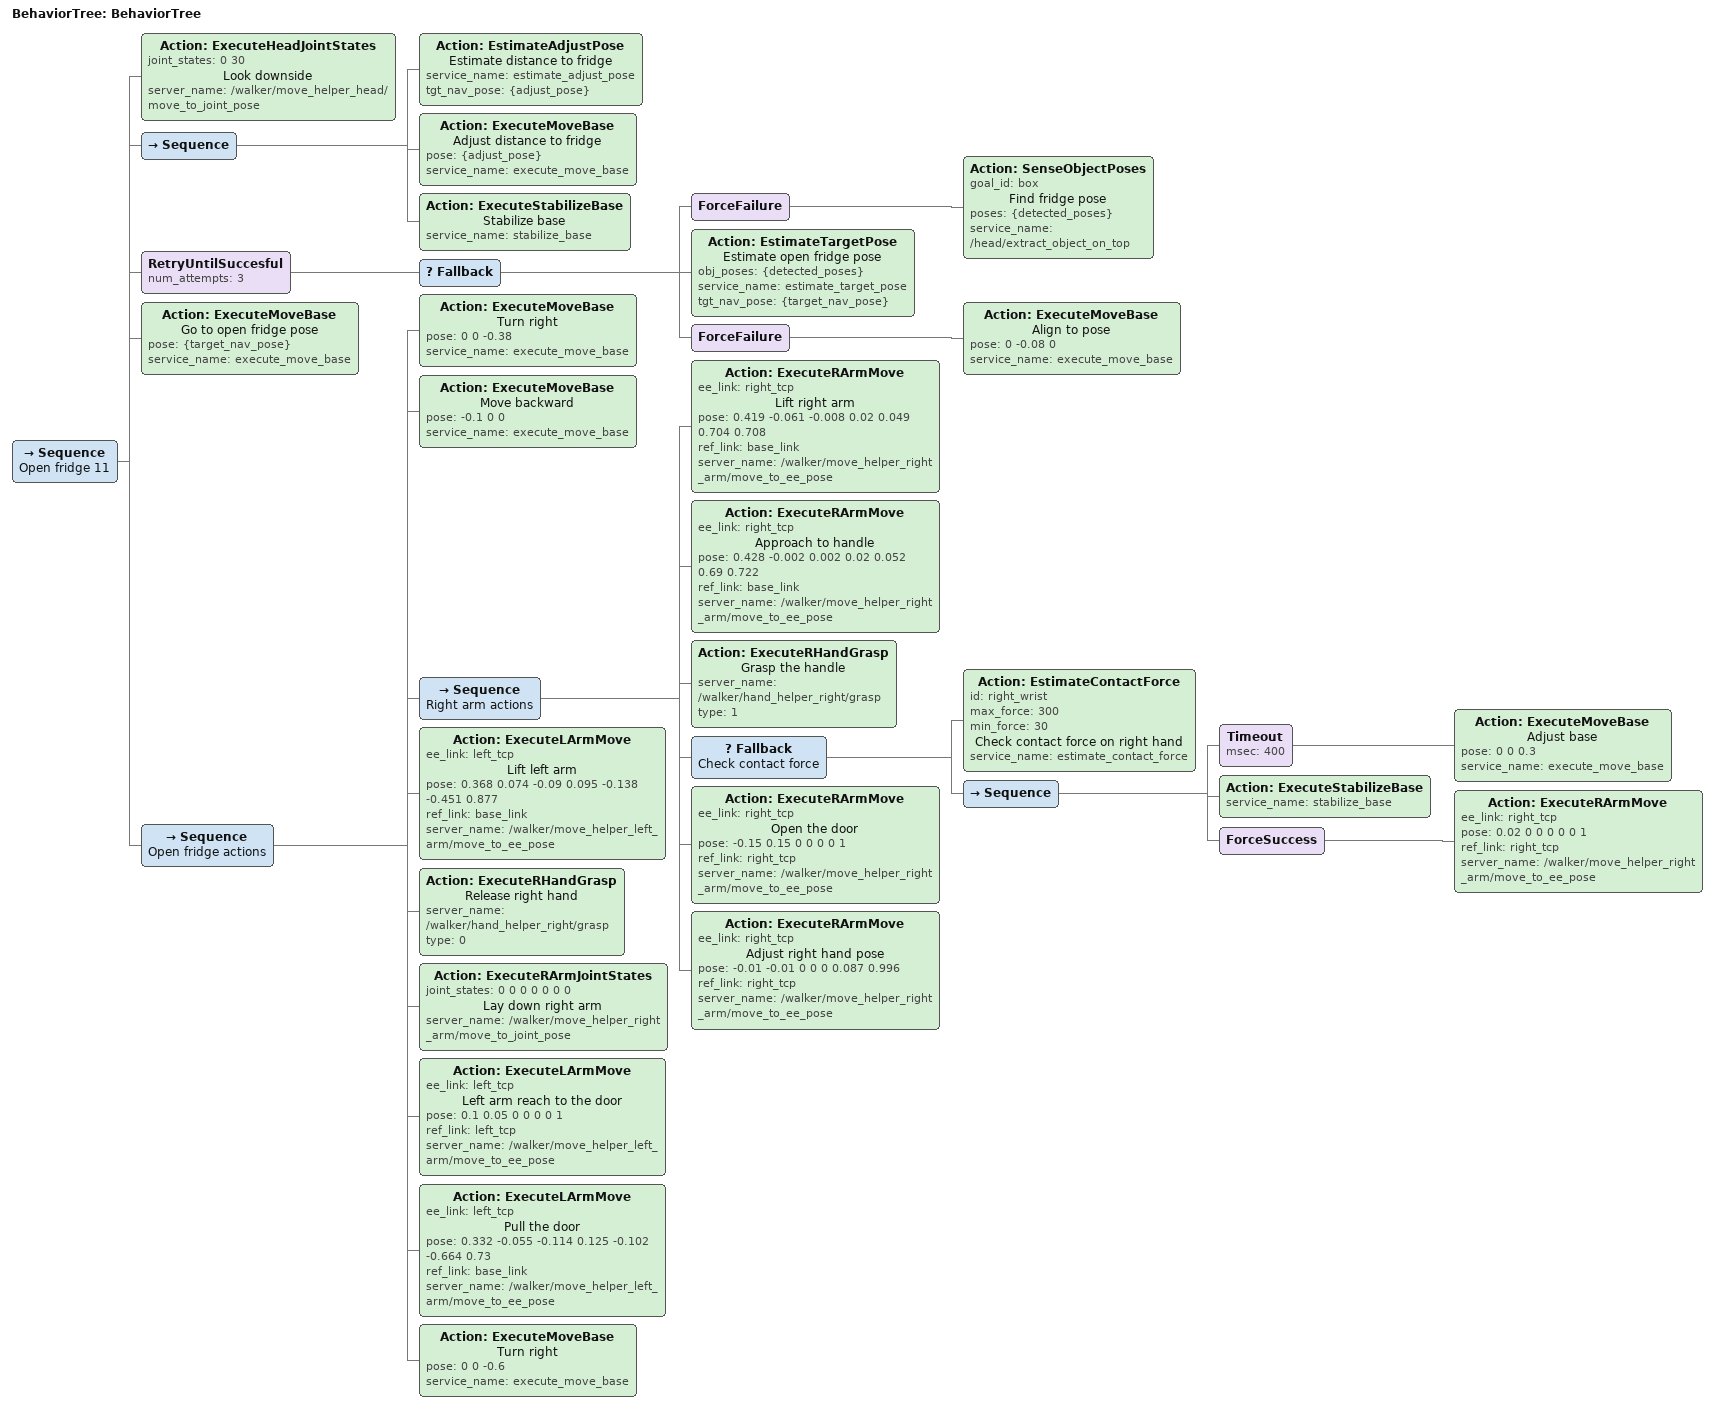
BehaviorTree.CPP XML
<?xml version="1.0"?>
<root main_tree_to_execute="BehaviorTree">
    <BehaviorTree ID="BehaviorTree">
        <Sequence name="Open fridge 11">
            <Action ID="ExecuteHeadJointStates" joint_states="0 30" name="Look downside" server_name="/walker/move_helper_head/move_to_joint_pose"/>
            <Sequence>
                <Action ID="EstimateAdjustPose" name="Estimate distance to fridge" service_name="estimate_adjust_pose" tgt_nav_pose="{adjust_pose}"/>
                <Action ID="ExecuteMoveBase" name="Adjust distance to fridge" pose="{adjust_pose}" service_name="execute_move_base"/>
                <Action ID="ExecuteStabilizeBase" name="Stabilize base" service_name="stabilize_base"/>
            </Sequence>
            <RetryUntilSuccesful num_attempts="3">
                <Fallback>
                    <ForceFailure>
                        <Action ID="SenseObjectPoses" goal_id="box" name="Find fridge pose" poses="{detected_poses}" service_name="/head/extract_object_on_top"/>
                    </ForceFailure>
                    <Action ID="EstimateTargetPose" name="Estimate open fridge pose" obj_poses="{detected_poses}" service_name="estimate_target_pose" tgt_nav_pose="{target_nav_pose}"/>
                    <ForceFailure>
                        <Action ID="ExecuteMoveBase" name="Align to pose" pose="0 -0.08 0" service_name="execute_move_base"/>
                    </ForceFailure>
                </Fallback>
            </RetryUntilSuccesful>
            <Action ID="ExecuteMoveBase" name="Go to open fridge pose" pose="{target_nav_pose}" service_name="execute_move_base"/>
            <Sequence name="Open fridge actions">
                <Action ID="ExecuteMoveBase" name="Turn right" pose="0 0 -0.38" service_name="execute_move_base"/>
                <Action ID="ExecuteMoveBase" name="Move backward" pose="-0.1 0 0" service_name="execute_move_base"/>
                <Sequence name="Right arm actions">
                    <Action ID="ExecuteRArmMove" ee_link="right_tcp" name="Lift right arm" pose="0.419 -0.061 -0.008 0.02 0.049 0.704 0.708" ref_link="base_link" server_name="/walker/move_helper_right_arm/move_to_ee_pose"/>
                    <Action ID="ExecuteRArmMove" ee_link="right_tcp" name="Approach to handle" pose="0.428 -0.002 0.002 0.02 0.052 0.69 0.722" ref_link="base_link" server_name="/walker/move_helper_right_arm/move_to_ee_pose"/>
                    <Action ID="ExecuteRHandGrasp" name="Grasp the handle" server_name="/walker/hand_helper_right/grasp" type="1"/>
                    <Fallback name="Check contact force">
                        <Action ID="EstimateContactForce" id="right_wrist" max_force="300" min_force="30" name="Check contact force on right hand" service_name="estimate_contact_force"/>
                        <Sequence>
                            <Timeout msec="400">
                                <Action ID="ExecuteMoveBase" name="Adjust base" pose="0 0 0.3" service_name="execute_move_base"/>
                            </Timeout>
                            <Action ID="ExecuteStabilizeBase" service_name="stabilize_base"/>
                            <ForceSuccess>
                                <Action ID="ExecuteRArmMove" ee_link="right_tcp" pose="0.02 0 0 0 0 0 1" ref_link="right_tcp" server_name="/walker/move_helper_right_arm/move_to_ee_pose"/>
                            </ForceSuccess>
                        </Sequence>
                    </Fallback>
                    <Action ID="ExecuteRArmMove" ee_link="right_tcp" name="Open the door" pose="-0.15 0.15 0 0 0 0 1" ref_link="right_tcp" server_name="/walker/move_helper_right_arm/move_to_ee_pose"/>
                    <Action ID="ExecuteRArmMove" ee_link="right_tcp" name="Adjust right hand pose" pose="-0.01 -0.01 0 0 0 0.087 0.996" ref_link="right_tcp" server_name="/walker/move_helper_right_arm/move_to_ee_pose"/>
                </Sequence>
                <Action ID="ExecuteLArmMove" ee_link="left_tcp" name="Lift left arm" pose="0.368 0.074 -0.09 0.095 -0.138 -0.451 0.877" ref_link="base_link" server_name="/walker/move_helper_left_arm/move_to_ee_pose"/>
                <Action ID="ExecuteRHandGrasp" name="Release right hand" server_name="/walker/hand_helper_right/grasp" type="0"/>
                <Action ID="ExecuteRArmJointStates" joint_states="0 0 0 0 0 0 0" name="Lay down right arm" server_name="/walker/move_helper_right_arm/move_to_joint_pose"/>
                <Action ID="ExecuteLArmMove" ee_link="left_tcp" name="Left arm reach to the door" pose="0.1 0.05 0 0 0 0 1" ref_link="left_tcp" server_name="/walker/move_helper_left_arm/move_to_ee_pose"/>
                <Action ID="ExecuteLArmMove" ee_link="left_tcp" name="Pull the door" pose="0.332 -0.055 -0.114 0.125 -0.102 -0.664 0.73" ref_link="base_link" server_name="/walker/move_helper_left_arm/move_to_ee_pose"/>
                <Action ID="ExecuteMoveBase" name="Turn right" pose="0 0 -0.6" service_name="execute_move_base"/>
            </Sequence>
        </Sequence>
    </BehaviorTree>
</root>
